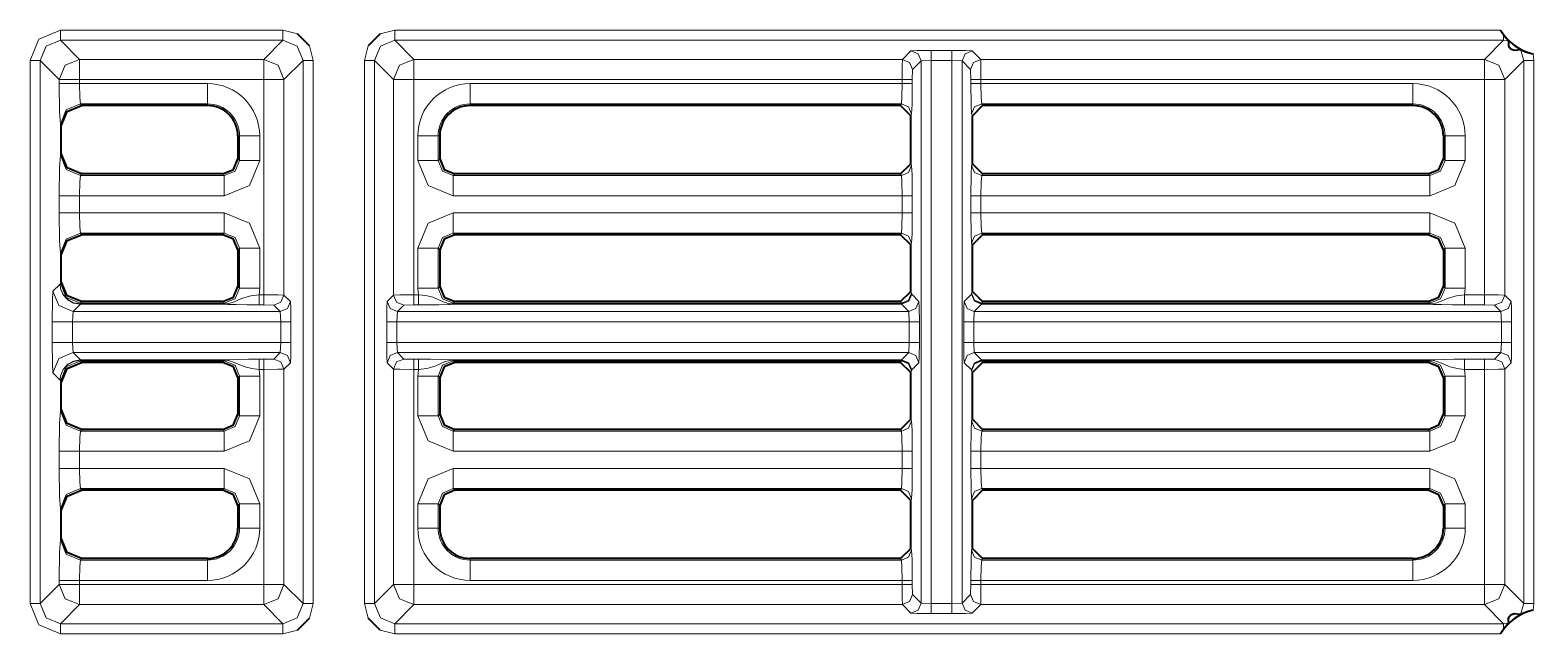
# Model space of a CAD drawing. Header units: millimetres. Extents: x 0 to 2941, y -405 to 1422.
# Drawn here: x 1124.3 to 1198.6, y 915.7 to 945.5 of the extents above; entities that cross this region are included whole.
import ezdxf

# ---------------------------------------------------------------- set-up
doc = ezdxf.new("R2010")
doc.units = ezdxf.units.MM
doc.layers.add('FINE', color=9, linetype='Continuous')
doc.layers.add('OUTLINE', color=7, linetype='Continuous')

msp = doc.modelspace()

# ---------------------------------------------------------------- linework, layer by layer
at = {"layer": 'FINE', "lineweight": 9}
for p, q in [((1136.804, 944.977), (1125.829, 944.977)), ((1126.773, 944.034), (1125.829, 944.977)), ((1135.86, 944.034), (1136.804, 944.977)), ((1141.602, 945.289), (1142.329, 945.477)), ((1142.329, 945.477), (1196.909, 945.477)), ((1142.329, 944.977), (1143.273, 944.034)), ((1197.309, 944.944), (1197.054, 944.977)), ((1138.116, 944.705), (1138.303, 943.978)), ((1140.83, 943.978), (1141.018, 944.705)), ((1167.384, 944.034), (1167.804, 944.454)), ((1168.804, 944.479), (1169.829, 944.479)), ((1170.829, 944.454), (1171.249, 944.034)), ((1198.054, 943.978), (1197.896, 944.517)), ((1198.518, 944.301), (1198.554, 943.978)), ((1124.329, 943.978), (1124.329, 917.203)), ((1124.829, 943.978), (1125.773, 943.034)), ((1126.773, 944.034), (1135.86, 944.034)), ((1137.804, 943.978), (1136.86, 943.034)), ((1137.804, 917.203), (1137.804, 943.978)), ((1138.303, 943.978), (1138.303, 917.203)), ((1140.83, 917.203), (1140.83, 943.978)), ((1142.273, 943.034), (1141.33, 943.978)), ((1141.33, 943.978), (1141.33, 917.203)), ((1143.273, 944.034), (1167.384, 944.034)), ((1167.884, 943.534), (1167.871, 943.034)), ((1168.304, 943.954), (1167.884, 943.534)), ((1168.804, 943.979), (1168.304, 943.954)), ((1168.304, 917.227), (1168.304, 943.954)), ((1170.329, 943.954), (1169.829, 943.979)), ((1170.762, 943.034), (1170.749, 943.534)), ((1171.249, 944.034), (1196.11, 944.034)), ((1198.554, 943.978), (1198.554, 917.203)), ((1125.773, 943.034), (1125.773, 942.839)), ((1135.86, 943.034), (1126.773, 943.034)), ((1126.773, 942.839), (1126.773, 943.034)), ((1126.773, 942.839), (1133.085, 942.839)), ((1135.86, 932.428), (1135.86, 943.034)), ((1136.86, 943.034), (1136.86, 932.415)), ((1143.273, 943.034), (1143.273, 932.428)), ((1146.048, 942.839), (1167.371, 942.839)), ((1167.871, 943.034), (1167.871, 942.839)), ((1170.762, 942.839), (1170.762, 943.034)), ((1196.11, 943.034), (1171.262, 943.034)), ((1171.262, 943.034), (1171.262, 942.839)), ((1171.262, 942.839), (1192.585, 942.839)), ((1196.11, 932.428), (1196.11, 943.034)), ((1197.11, 943.034), (1197.11, 932.415)), ((1133.085, 941.84), (1126.822, 941.84)), ((1126.863, 941.759), (1126.822, 941.84)), ((1133.085, 941.759), (1133.085, 941.84)), ((1167.834, 941.341), (1167.793, 941.258)), ((1170.84, 941.258), (1170.799, 941.341)), ((1192.585, 941.84), (1171.299, 941.84)), ((1171.299, 941.84), (1171.34, 941.759)), ((1192.585, 941.759), (1192.585, 941.84)), ((1125.823, 940.841), (1125.864, 940.758)), ((1134.666, 940.258), (1134.585, 940.258)), ((1135.664, 940.258), (1135.664, 939.055)), ((1143.468, 939.055), (1143.468, 940.258)), ((1194.166, 940.258), (1194.085, 940.258)), ((1125.864, 939.387), (1125.823, 939.305)), ((1144.467, 939.055), (1144.549, 939.136)), ((1126.822, 938.306), (1126.863, 938.388)), ((1126.822, 938.306), (1133.917, 938.306)), ((1133.917, 938.306), (1133.836, 938.388)), ((1145.297, 938.388), (1145.216, 938.306)), ((1145.216, 938.306), (1167.334, 938.306)), ((1167.334, 938.306), (1167.293, 938.388)), ((1167.793, 938.887), (1167.834, 938.805)), ((1170.799, 938.805), (1170.84, 938.887)), ((1193.417, 938.306), (1193.336, 938.388)), ((1125.773, 937.307), (1125.773, 936.467)), ((1133.917, 937.307), (1126.773, 937.307)), ((1126.773, 936.467), (1126.773, 937.307)), ((1167.871, 937.307), (1167.871, 936.467)), ((1170.762, 936.467), (1170.762, 937.307)), ((1126.773, 936.467), (1133.917, 936.467)), ((1126.863, 935.387), (1126.822, 935.469)), ((1145.216, 935.469), (1145.297, 935.387)), ((1167.334, 935.469), (1145.216, 935.469)), ((1167.293, 935.387), (1167.334, 935.469)), ((1193.336, 935.387), (1193.417, 935.469)), ((1134.666, 934.72), (1134.585, 934.638)), ((1134.666, 932.755), (1134.666, 934.72)), ((1135.664, 934.72), (1135.664, 932.755)), ((1143.468, 932.755), (1143.468, 934.72)), ((1144.549, 934.638), (1144.467, 934.72)), ((1144.467, 934.72), (1144.467, 932.755)), ((1167.834, 934.969), (1167.793, 934.887)), ((1170.84, 934.887), (1170.799, 934.969)), ((1194.166, 934.72), (1194.085, 934.638)), ((1194.166, 932.755), (1194.166, 934.72)), ((1195.165, 934.72), (1195.165, 932.755)), ((1125.823, 934.47), (1125.864, 934.388)), ((1125.823, 933.005), (1125.814, 932.956)), ((1125.864, 933.087), (1125.823, 933.005)), ((1125.814, 932.956), (1125.458, 932.6)), ((1134.585, 932.836), (1134.666, 932.755)), ((1136.86, 932.415), (1137.175, 932.1)), ((1143.273, 932.428), (1143.499, 932.428)), ((1143.499, 932.428), (1143.468, 932.755)), ((1144.467, 932.755), (1144.549, 932.836)), ((1167.793, 932.587), (1167.834, 932.505)), ((1167.834, 932.505), (1167.842, 932.457)), ((1167.842, 932.457), (1168.199, 932.1)), ((1170.791, 932.457), (1170.799, 932.505)), ((1170.799, 932.505), (1170.84, 932.587)), ((1194.085, 932.836), (1194.166, 932.755)), ((1195.165, 932.755), (1195.134, 932.428)), ((1195.134, 932.428), (1196.11, 932.428)), ((1197.11, 932.415), (1197.425, 932.1)), ((1126.419, 931.1), (1126.457, 931.6)), ((1126.457, 931.6), (1126.815, 931.957)), ((1126.457, 931.6), (1136.675, 931.6)), ((1126.812, 931.974), (1126.822, 932.006)), ((1126.815, 931.974), (1126.812, 931.974)), ((1126.815, 931.974), (1133.917, 931.974)), ((1133.917, 931.957), (1126.815, 931.957)), ((1126.822, 932.006), (1126.863, 932.087)), ((1135.86, 931.928), (1135.634, 931.928)), ((1136.36, 931.915), (1135.86, 931.928)), ((1136.675, 931.6), (1136.36, 931.915)), ((1142.458, 931.6), (1142.432, 931.1)), ((1142.773, 931.915), (1142.458, 931.6)), ((1142.458, 931.6), (1167.699, 931.6)), ((1143.273, 931.928), (1142.773, 931.915)), ((1143.499, 931.928), (1143.273, 931.928)), ((1145.297, 932.087), (1145.216, 932.006)), ((1145.216, 932.006), (1167.334, 932.006)), ((1145.216, 931.974), (1167.342, 931.974)), ((1167.342, 931.957), (1145.216, 931.957)), ((1167.334, 932.006), (1167.293, 932.087)), ((1167.342, 931.974), (1167.334, 932.006)), ((1167.699, 931.6), (1167.342, 931.957)), ((1167.725, 931.1), (1167.699, 931.6)), ((1170.934, 931.6), (1170.908, 931.1)), ((1171.299, 932.006), (1171.291, 931.974)), ((1171.291, 931.974), (1193.417, 931.974)), ((1193.417, 931.957), (1171.291, 931.957)), ((1196.11, 931.928), (1195.134, 931.928)), ((1196.61, 931.915), (1196.11, 931.928)), ((1196.926, 931.6), (1196.61, 931.915)), ((1196.951, 931.1), (1196.926, 931.6)), ((1125.42, 931.1), (1125.42, 930.074)), ((1136.701, 931.1), (1126.419, 931.1)), ((1126.419, 930.074), (1126.419, 931.1)), ((1141.932, 930.074), (1141.932, 931.1)), ((1167.725, 931.1), (1142.432, 931.1)), ((1142.432, 931.1), (1142.432, 930.074)), ((1167.725, 930.074), (1167.725, 931.1)), ((1168.225, 931.1), (1168.225, 930.074)), ((1170.409, 930.074), (1170.409, 931.1)), ((1196.951, 930.074), (1196.951, 931.1)), ((1197.451, 931.1), (1197.451, 930.074)), ((1126.457, 929.575), (1126.419, 930.074)), ((1136.675, 929.575), (1136.701, 930.074)), ((1142.432, 930.074), (1167.725, 930.074)), ((1142.432, 930.074), (1142.458, 929.575)), ((1167.699, 929.575), (1167.725, 930.074)), ((1170.908, 930.074), (1196.951, 930.074)), ((1170.908, 930.074), (1170.934, 929.575)), ((1196.926, 929.575), (1196.951, 930.074)), ((1136.675, 929.575), (1126.457, 929.575)), ((1126.815, 929.218), (1126.457, 929.575)), ((1136.36, 929.259), (1136.675, 929.575)), ((1142.458, 929.575), (1142.773, 929.259)), ((1196.61, 929.259), (1196.926, 929.575)), ((1125.458, 928.575), (1125.814, 928.219)), ((1126.815, 929.218), (1126.809, 929.218)), ((1126.812, 929.201), (1126.815, 929.201)), ((1126.822, 929.169), (1126.812, 929.201)), ((1126.815, 929.218), (1133.917, 929.218)), ((1133.917, 929.201), (1126.815, 929.201)), ((1126.863, 929.087), (1126.822, 929.169)), ((1133.917, 929.169), (1126.822, 929.169)), ((1133.836, 929.087), (1133.917, 929.169)), ((1135.86, 928.747), (1135.634, 928.747)), ((1135.634, 928.747), (1135.664, 928.42)), ((1137.175, 929.075), (1136.86, 928.76)), ((1142.273, 918.147), (1142.273, 928.76)), ((1142.773, 929.259), (1143.273, 929.247)), ((1143.273, 929.247), (1143.499, 929.247)), ((1167.342, 929.201), (1145.216, 929.201)), ((1145.216, 929.169), (1145.297, 929.087)), ((1167.334, 929.169), (1145.216, 929.169)), ((1167.293, 929.087), (1167.334, 929.169)), ((1167.334, 929.169), (1167.342, 929.201)), ((1167.834, 928.669), (1167.793, 928.587)), ((1167.842, 928.718), (1167.834, 928.669)), ((1168.199, 929.075), (1167.842, 928.718)), ((1170.791, 928.718), (1170.434, 929.075)), ((1170.799, 928.669), (1170.791, 928.718)), ((1170.84, 928.587), (1170.799, 928.669)), ((1193.417, 929.201), (1171.291, 929.201)), ((1171.291, 929.201), (1171.299, 929.169)), ((1193.336, 929.087), (1193.417, 929.169)), ((1195.134, 929.247), (1196.11, 929.247)), ((1195.134, 928.747), (1195.165, 928.42)), ((1196.11, 929.247), (1196.61, 929.259)), ((1197.425, 929.075), (1197.11, 928.76)), ((1197.11, 928.76), (1197.11, 918.147)), ((1125.814, 928.219), (1125.823, 928.17)), ((1125.823, 928.17), (1125.864, 928.088)), ((1135.664, 928.42), (1135.664, 926.455)), ((1143.468, 926.455), (1143.468, 928.42)), ((1144.549, 928.339), (1144.467, 928.42)), ((1144.467, 928.42), (1144.467, 926.455)), ((1194.166, 928.42), (1194.085, 928.339)), ((1194.166, 926.455), (1194.166, 928.42)), ((1195.165, 928.42), (1195.165, 926.455)), ((1125.864, 926.787), (1125.823, 926.705)), ((1144.467, 926.455), (1144.549, 926.536)), ((1194.085, 926.536), (1194.166, 926.455)), ((1126.822, 925.706), (1126.863, 925.787)), ((1126.822, 925.706), (1133.917, 925.706)), ((1133.917, 925.706), (1133.836, 925.787)), ((1145.297, 925.787), (1145.216, 925.706)), ((1145.216, 925.706), (1167.334, 925.706)), ((1167.334, 925.706), (1167.293, 925.787)), ((1167.793, 926.287), (1167.834, 926.205)), ((1170.799, 926.205), (1170.84, 926.287)), ((1193.417, 925.706), (1193.336, 925.787)), ((1125.773, 924.707), (1125.773, 923.867)), ((1126.773, 923.867), (1126.773, 924.707)), ((1133.917, 924.707), (1126.773, 924.707)), ((1167.871, 924.707), (1167.871, 923.867)), ((1170.762, 923.867), (1170.762, 924.707)), ((1126.773, 923.867), (1133.917, 923.867)), ((1133.917, 922.869), (1126.822, 922.869)), ((1126.863, 922.787), (1126.822, 922.869)), ((1133.836, 922.787), (1133.917, 922.869)), ((1145.216, 922.869), (1145.297, 922.787)), ((1167.334, 922.869), (1145.216, 922.869)), ((1167.293, 922.787), (1167.334, 922.869)), ((1171.299, 922.869), (1171.34, 922.787)), ((1193.417, 922.869), (1171.299, 922.869)), ((1193.336, 922.787), (1193.417, 922.869)), ((1125.823, 921.87), (1125.864, 921.787)), ((1134.666, 922.12), (1134.585, 922.038)), ((1134.666, 920.922), (1134.666, 922.12)), ((1135.664, 922.12), (1135.664, 920.922)), ((1143.468, 920.922), (1143.468, 922.12)), ((1144.467, 922.12), (1144.467, 920.922)), ((1144.549, 922.038), (1144.467, 922.12)), ((1167.834, 922.369), (1167.793, 922.288)), ((1170.84, 922.288), (1170.799, 922.369)), ((1194.166, 922.12), (1194.085, 922.038)), ((1194.166, 920.922), (1194.166, 922.12)), ((1195.165, 922.12), (1195.165, 920.922)), ((1125.864, 920.422), (1125.823, 920.34)), ((1134.585, 920.922), (1134.666, 920.922)), ((1144.467, 920.922), (1144.549, 920.922)), ((1194.085, 920.922), (1194.166, 920.922)), ((1167.793, 919.922), (1167.834, 919.84)), ((1170.799, 919.84), (1170.84, 919.922)), ((1126.822, 919.341), (1126.863, 919.422)), ((1146.048, 919.422), (1146.048, 919.341)), ((1146.048, 919.341), (1167.334, 919.341)), ((1167.334, 919.341), (1167.293, 919.422)), ((1192.585, 919.341), (1192.585, 919.422)), ((1125.773, 918.342), (1125.773, 918.147)), ((1133.085, 918.342), (1126.773, 918.342)), ((1126.773, 918.147), (1126.773, 918.342)), ((1167.871, 918.342), (1167.871, 918.147)), ((1170.762, 918.147), (1170.762, 918.342)), ((1141.33, 917.203), (1142.273, 918.147)), ((1167.871, 918.147), (1167.884, 917.647)), ((1167.884, 917.647), (1168.304, 917.227)), ((1170.329, 917.227), (1170.749, 917.647)), ((1170.749, 917.647), (1170.762, 918.147)), ((1125.829, 916.204), (1126.773, 917.147)), ((1135.86, 917.147), (1126.773, 917.147)), ((1136.804, 916.204), (1135.86, 917.147)), ((1138.303, 917.203), (1138.116, 916.476)), ((1141.018, 916.476), (1140.83, 917.203)), ((1143.273, 917.147), (1142.329, 916.204)), ((1167.384, 917.147), (1143.273, 917.147)), ((1167.804, 916.727), (1167.384, 917.147)), ((1168.304, 917.227), (1168.804, 917.202)), ((1169.829, 916.702), (1168.804, 916.702)), ((1169.829, 917.202), (1170.329, 917.227)), ((1171.249, 917.147), (1170.829, 916.727)), ((1196.11, 917.147), (1171.249, 917.147)), ((1197.054, 916.204), (1196.11, 917.147)), ((1197.896, 916.664), (1198.054, 917.203)), ((1198.554, 917.203), (1198.518, 916.88)), ((1125.829, 916.204), (1136.804, 916.204)), ((1142.329, 916.204), (1197.054, 916.204)), ((1197.054, 916.204), (1197.309, 916.237)), ((1142.329, 915.704), (1141.602, 915.892)), ((1196.909, 915.704), (1142.329, 915.704))]:
    msp.add_line(p, q, dxfattribs=at)
for points in [[(1125.829, 945.477), (1124.769, 945.038), (1124.329, 943.978)], [(1125.829, 944.977), (1125.122, 944.685), (1124.829, 943.978)], [(1125.829, 944.977), (1125.829, 945.128), (1125.829, 945.477)], [(1125.829, 945.477), (1136.804, 945.477), (1137.531, 945.289)], [(1136.804, 945.477), (1136.804, 945.128), (1136.804, 944.977)], [(1137.804, 943.978), (1137.511, 944.685), (1136.804, 944.977)], [(1142.329, 944.977), (1141.622, 944.685), (1141.33, 943.978)], [(1142.329, 944.977), (1142.329, 945.128), (1142.329, 945.477)], [(1196.11, 944.034), (1197.054, 944.977), (1142.329, 944.977)], [(1197.054, 944.977), (1197.054, 945.056), (1197.054, 945.255)], [(1167.804, 944.454), (1168.106, 944.472), (1168.804, 944.479)], [(1168.304, 943.954), (1168.157, 944.307), (1167.804, 944.454)], [(1168.804, 943.979), (1168.804, 944.328), (1168.804, 944.479)], [(1169.829, 943.979), (1169.829, 944.328), (1169.829, 944.479)], [(1169.829, 944.479), (1170.527, 944.472), (1170.829, 944.454)], [(1170.329, 943.954), (1170.476, 944.307), (1170.829, 944.454)], [(1124.329, 943.978), (1124.678, 943.978), (1124.829, 943.978)], [(1125.773, 918.147), (1124.829, 917.203), (1124.829, 943.978)], [(1126.773, 944.034), (1126.066, 943.741), (1125.773, 943.034)], [(1126.773, 943.034), (1126.773, 943.732), (1126.773, 944.034)], [(1135.86, 944.034), (1135.86, 943.732), (1135.86, 943.034)], [(1135.86, 944.034), (1136.567, 943.741), (1136.86, 943.034)], [(1138.303, 943.978), (1137.955, 943.978), (1137.804, 943.978)], [(1140.83, 943.978), (1141.179, 943.978), (1141.33, 943.978)], [(1143.273, 944.034), (1143.273, 943.732), (1143.273, 943.034), (1142.575, 943.034), (1142.273, 943.034)], [(1142.273, 943.034), (1142.566, 943.741), (1143.273, 944.034)], [(1167.371, 943.034), (1167.375, 943.732), (1167.384, 944.034)], [(1167.884, 943.534), (1167.737, 943.887), (1167.384, 944.034)], [(1168.804, 943.979), (1168.804, 917.202), (1169.829, 917.202)], [(1169.829, 917.202), (1169.829, 943.979), (1168.804, 943.979)], [(1170.749, 943.534), (1170.329, 943.954), (1170.329, 917.227)], [(1170.749, 943.534), (1170.896, 943.887), (1171.249, 944.034)], [(1171.249, 944.034), (1171.258, 943.732), (1171.262, 943.034)], [(1196.11, 944.034), (1196.817, 943.741), (1197.11, 943.034)], [(1196.11, 944.034), (1196.11, 943.732), (1196.11, 943.034)], [(1197.11, 918.147), (1198.054, 917.203), (1198.054, 943.978), (1197.11, 943.034)], [(1198.054, 943.978), (1198.205, 943.978), (1198.554, 943.978)], [(1126.773, 943.034), (1126.075, 943.034), (1125.773, 943.034)], [(1126.773, 942.839), (1126.075, 942.839), (1125.773, 942.839)], [(1125.773, 942.839), (1125.787, 941.462), (1125.823, 940.841)], [(1126.822, 941.84), (1126.787, 942.15), (1126.773, 942.839)], [(1133.085, 941.84), (1133.085, 942.15), (1133.085, 942.839)], [(1136.86, 943.034), (1136.558, 943.034), (1135.86, 943.034)], [(1141.958, 932.1), (1142.273, 932.415), (1142.273, 943.034)], [(1167.371, 942.839), (1167.371, 943.034), (1143.273, 943.034)], [(1146.048, 941.84), (1146.048, 942.15), (1146.048, 942.839)], [(1167.334, 941.84), (1167.36, 942.15), (1167.371, 942.839)], [(1167.871, 943.034), (1167.72, 943.034), (1167.371, 943.034)], [(1167.871, 942.839), (1167.72, 942.839), (1167.371, 942.839)], [(1167.871, 942.839), (1167.86, 941.806), (1167.834, 941.341)], [(1170.762, 943.034), (1170.913, 943.034), (1171.262, 943.034)], [(1170.762, 942.839), (1170.913, 942.839), (1171.262, 942.839)], [(1170.799, 941.341), (1170.773, 941.806), (1170.762, 942.839)], [(1171.262, 942.839), (1171.273, 942.15), (1171.299, 941.84)], [(1192.585, 941.84), (1192.585, 942.15), (1192.585, 942.839)], [(1197.11, 943.034), (1196.808, 943.034), (1196.11, 943.034)], [(1126.822, 941.84), (1126.116, 941.547), (1125.823, 940.841)], [(1167.293, 941.759), (1167.334, 941.84), (1146.048, 941.84), (1146.048, 941.759)], [(1167.834, 941.341), (1167.687, 941.693), (1167.334, 941.84)], [(1170.799, 941.341), (1170.946, 941.693), (1171.299, 941.84)], [(1134.585, 939.136), (1134.666, 939.055), (1134.666, 940.258)], [(1135.664, 940.258), (1134.976, 940.258), (1134.666, 940.258)], [(1144.467, 940.258), (1144.157, 940.258), (1143.468, 940.258)], [(1144.549, 940.258), (1144.467, 940.258), (1144.467, 939.055)], [(1195.165, 940.258), (1195.165, 939.055), (1194.653, 937.819), (1193.417, 937.307), (1171.262, 937.307), (1171.262, 936.467), (1193.417, 936.467)], [(1194.085, 939.136), (1194.166, 939.055), (1194.166, 940.258)], [(1195.165, 940.258), (1194.476, 940.258), (1194.166, 940.258)], [(1125.823, 939.305), (1125.787, 938.684), (1125.773, 937.307)], [(1126.822, 938.306), (1126.116, 938.599), (1125.823, 939.305)], [(1133.917, 938.306), (1134.448, 938.524), (1134.666, 939.055)], [(1135.664, 939.055), (1135.153, 937.819), (1133.917, 937.307)], [(1135.664, 939.055), (1134.976, 939.055), (1134.666, 939.055)], [(1144.467, 939.055), (1144.157, 939.055), (1143.468, 939.055)], [(1145.216, 937.307), (1143.98, 937.819), (1143.468, 939.055)], [(1144.467, 939.055), (1144.685, 938.524), (1145.216, 938.306)], [(1193.417, 938.306), (1193.948, 938.524), (1194.166, 939.055)], [(1195.165, 939.055), (1194.476, 939.055), (1194.166, 939.055)], [(1126.773, 937.307), (1126.787, 937.996), (1126.822, 938.306)], [(1133.917, 937.307), (1133.917, 937.996), (1133.917, 938.306)], [(1145.216, 937.307), (1145.216, 937.996), (1145.216, 938.306)], [(1167.834, 938.805), (1167.687, 938.452), (1167.334, 938.306)], [(1167.371, 937.307), (1167.36, 937.996), (1167.334, 938.306)], [(1167.834, 938.805), (1167.86, 938.34), (1167.871, 937.307)], [(1170.762, 937.307), (1170.773, 938.34), (1170.799, 938.805)], [(1171.299, 938.306), (1170.946, 938.452), (1170.799, 938.805)], [(1171.299, 938.306), (1171.273, 937.996), (1171.262, 937.307)], [(1171.34, 938.388), (1171.299, 938.306), (1193.417, 938.306)], [(1193.417, 937.307), (1193.417, 937.996), (1193.417, 938.306)], [(1126.773, 937.307), (1126.075, 937.307), (1125.773, 937.307)], [(1145.216, 936.467), (1167.371, 936.467), (1167.371, 937.307), (1145.216, 937.307)], [(1167.371, 937.307), (1167.72, 937.307), (1167.871, 937.307)], [(1170.762, 937.307), (1170.913, 937.307), (1171.262, 937.307)], [(1126.773, 936.467), (1126.075, 936.467), (1125.773, 936.467)], [(1125.773, 936.467), (1125.787, 935.091), (1125.823, 934.47)], [(1126.822, 935.469), (1126.787, 935.779), (1126.773, 936.467)], [(1133.917, 936.467), (1133.917, 935.779), (1133.917, 935.469)], [(1133.917, 936.467), (1135.153, 935.956), (1135.664, 934.72)], [(1143.468, 934.72), (1143.98, 935.956), (1145.216, 936.467)], [(1145.216, 936.467), (1145.216, 935.779), (1145.216, 935.469)], [(1167.334, 935.469), (1167.36, 935.779), (1167.371, 936.467)], [(1167.371, 936.467), (1167.72, 936.467), (1167.871, 936.467)], [(1167.871, 936.467), (1167.86, 935.435), (1167.834, 934.969)], [(1170.762, 936.467), (1170.913, 936.467), (1171.262, 936.467)], [(1170.799, 934.969), (1170.773, 935.435), (1170.762, 936.467)], [(1171.262, 936.467), (1171.273, 935.779), (1171.299, 935.469)], [(1193.417, 936.467), (1193.417, 935.779), (1193.417, 935.469)], [(1193.417, 936.467), (1194.653, 935.956), (1195.165, 934.72)], [(1126.822, 935.469), (1126.116, 935.176), (1125.823, 934.47)], [(1133.836, 935.387), (1133.917, 935.469), (1126.822, 935.469)], [(1134.666, 934.72), (1134.448, 935.251), (1133.917, 935.469)], [(1145.216, 935.469), (1144.685, 935.251), (1144.467, 934.72)], [(1167.334, 935.469), (1167.687, 935.322), (1167.834, 934.969)], [(1170.799, 934.969), (1170.946, 935.322), (1171.299, 935.469)], [(1193.417, 935.469), (1171.299, 935.469), (1171.34, 935.387)], [(1194.166, 934.72), (1193.948, 935.251), (1193.417, 935.469)], [(1134.666, 934.72), (1134.976, 934.72), (1135.664, 934.72)], [(1143.468, 934.72), (1144.157, 934.72), (1144.467, 934.72)], [(1194.166, 934.72), (1194.476, 934.72), (1195.165, 934.72)], [(1126.822, 932.006), (1126.116, 932.299), (1125.823, 933.005)], [(1125.458, 932.6), (1125.431, 932.147), (1125.42, 931.1)], [(1126.457, 931.6), (1125.751, 931.893), (1125.458, 932.6)], [(1126.815, 931.957), (1126.809, 931.957), (1126.48, 932.015), (1126.188, 932.178), (1125.966, 932.427), (1125.838, 932.738), (1125.814, 932.932), (1125.814, 932.956)], [(1126.812, 931.974), (1126.482, 932.031), (1126.19, 932.19), (1125.968, 932.435), (1125.839, 932.74), (1125.814, 932.932), (1125.814, 932.956)], [(1133.917, 932.006), (1134.448, 932.224), (1134.666, 932.755)], [(1133.917, 931.974), (1133.987, 931.976), (1134.074, 931.985), (1134.313, 932.045), (1134.814, 932.267), (1135.227, 932.378), (1135.634, 932.428)], [(1134.666, 932.755), (1134.976, 932.755), (1135.664, 932.755)], [(1135.664, 932.755), (1135.634, 932.428), (1135.86, 932.428)], [(1135.634, 931.928), (1135.634, 932.079), (1135.634, 932.428)], [(1135.86, 931.928), (1135.86, 932.079), (1135.86, 932.428)], [(1135.86, 932.428), (1136.558, 932.424), (1136.86, 932.415)], [(1136.36, 931.915), (1136.713, 932.062), (1136.86, 932.415)], [(1142.273, 932.415), (1142.575, 932.424), (1143.273, 932.428)], [(1142.273, 932.415), (1142.42, 932.062), (1142.773, 931.915)], [(1143.273, 932.428), (1143.273, 932.079), (1143.273, 931.928)], [(1143.468, 932.755), (1144.157, 932.755), (1144.467, 932.755)], [(1143.499, 932.428), (1143.499, 932.079), (1143.499, 931.928)], [(1143.499, 932.428), (1143.863, 932.385), (1144.206, 932.307), (1144.724, 932.082), (1144.861, 932.031), (1144.968, 932.002), (1145.113, 931.979), (1145.183, 931.974), (1145.216, 931.974)], [(1144.467, 932.755), (1144.685, 932.224), (1145.216, 932.006)], [(1167.334, 932.006), (1167.687, 932.153), (1167.834, 932.505)], [(1167.342, 931.957), (1167.695, 932.104), (1167.842, 932.457)], [(1167.342, 931.974), (1167.694, 932.117), (1167.842, 932.457)], [(1170.409, 931.1), (1170.416, 931.798), (1170.434, 932.1), (1170.791, 932.457)], [(1170.791, 932.457), (1170.939, 932.117), (1171.291, 931.974)], [(1170.791, 932.457), (1170.938, 932.104), (1171.291, 931.957)], [(1170.799, 932.505), (1170.946, 932.153), (1171.299, 932.006)], [(1193.417, 932.006), (1193.948, 932.224), (1194.166, 932.755)], [(1193.417, 931.974), (1193.487, 931.976), (1193.574, 931.985), (1193.814, 932.045), (1194.314, 932.267), (1194.727, 932.378), (1195.134, 932.428)], [(1194.166, 932.755), (1194.476, 932.755), (1195.165, 932.755)], [(1195.134, 931.928), (1195.134, 932.079), (1195.134, 932.428)], [(1196.11, 931.928), (1196.11, 932.079), (1196.11, 932.428)], [(1196.11, 932.428), (1196.808, 932.424), (1197.11, 932.415)], [(1196.61, 931.915), (1196.964, 932.062), (1197.11, 932.415)], [(1126.419, 930.074), (1136.701, 930.074), (1136.701, 931.1), (1136.675, 931.6)], [(1126.812, 931.974), (1126.81, 931.962), (1126.809, 931.957)], [(1126.815, 931.957), (1126.815, 931.962), (1126.815, 931.974)], [(1126.822, 932.006), (1133.917, 932.006), (1133.836, 932.087)], [(1133.917, 932.006), (1133.917, 931.995), (1133.917, 931.974)], [(1133.917, 931.957), (1133.917, 931.962), (1133.917, 931.974)], [(1135.634, 931.928), (1135.042, 931.931), (1134.494, 931.941), (1134.086, 931.953), (1133.978, 931.957), (1133.944, 931.957), (1133.917, 931.957)], [(1136.675, 931.6), (1137.029, 931.747), (1137.175, 932.1)], [(1137.175, 932.1), (1137.193, 931.798), (1137.201, 931.1), (1137.201, 930.074), (1137.193, 929.377), (1137.175, 929.075)], [(1141.932, 931.1), (1141.94, 931.798), (1141.958, 932.1)], [(1141.958, 932.1), (1142.104, 931.747), (1142.458, 931.6)], [(1145.216, 931.957), (1145.203, 931.957), (1145.176, 931.957), (1145.117, 931.956), (1145.068, 931.954), (1144.994, 931.952), (1144.5, 931.937), (1144.029, 931.931), (1143.499, 931.928)], [(1145.216, 932.006), (1145.216, 931.995), (1145.216, 931.974)], [(1145.216, 931.974), (1145.216, 931.962), (1145.216, 931.957)], [(1167.342, 931.957), (1167.342, 931.962), (1167.342, 931.974)], [(1167.699, 931.6), (1168.053, 931.747), (1168.199, 932.1)], [(1168.199, 932.1), (1168.217, 931.798), (1168.225, 931.1)], [(1170.434, 932.1), (1170.581, 931.747), (1170.934, 931.6)], [(1171.291, 931.957), (1170.934, 931.6), (1196.926, 931.6)], [(1171.291, 931.974), (1171.291, 931.962), (1171.291, 931.957)], [(1171.34, 932.087), (1171.299, 932.006), (1193.417, 932.006), (1193.336, 932.087)], [(1193.417, 932.006), (1193.417, 931.995), (1193.417, 931.974)], [(1193.417, 931.957), (1193.417, 931.962), (1193.417, 931.974)], [(1195.134, 931.928), (1194.542, 931.931), (1193.994, 931.941), (1193.586, 931.953), (1193.478, 931.957), (1193.444, 931.957), (1193.417, 931.957)], [(1196.926, 931.6), (1197.279, 931.747), (1197.425, 932.1)], [(1197.425, 932.1), (1197.443, 931.798), (1197.451, 931.1)], [(1126.419, 931.1), (1125.722, 931.1), (1125.42, 931.1)], [(1137.201, 931.1), (1137.05, 931.1), (1136.701, 931.1)], [(1141.932, 931.1), (1142.083, 931.1), (1142.432, 931.1)], [(1167.725, 931.1), (1168.074, 931.1), (1168.225, 931.1)], [(1170.409, 931.1), (1170.56, 931.1), (1170.908, 931.1)], [(1196.951, 931.1), (1170.908, 931.1), (1170.908, 930.074)], [(1196.951, 931.1), (1197.3, 931.1), (1197.451, 931.1)], [(1126.419, 930.074), (1125.722, 930.074), (1125.42, 930.074)], [(1125.42, 930.074), (1125.431, 929.028), (1125.458, 928.575)], [(1137.201, 930.074), (1137.05, 930.074), (1136.701, 930.074)], [(1141.932, 930.074), (1142.083, 930.074), (1142.432, 930.074)], [(1142.273, 928.76), (1141.958, 929.075), (1141.94, 929.377), (1141.932, 930.074)], [(1167.725, 930.074), (1168.074, 930.074), (1168.225, 930.074)], [(1168.225, 930.074), (1168.217, 929.377), (1168.199, 929.075)], [(1170.409, 930.074), (1170.56, 930.074), (1170.908, 930.074)], [(1170.434, 929.075), (1170.416, 929.377), (1170.409, 930.074)], [(1196.951, 930.074), (1197.3, 930.074), (1197.451, 930.074)], [(1197.451, 930.074), (1197.443, 929.377), (1197.425, 929.075)], [(1126.457, 929.575), (1125.751, 929.282), (1125.458, 928.575)], [(1137.175, 929.075), (1137.029, 929.428), (1136.675, 929.575)], [(1141.958, 929.075), (1142.104, 929.428), (1142.458, 929.575)], [(1145.216, 929.218), (1167.342, 929.218), (1167.699, 929.575), (1142.458, 929.575)], [(1167.699, 929.575), (1168.053, 929.428), (1168.199, 929.075)], [(1170.434, 929.075), (1170.581, 929.428), (1170.934, 929.575)], [(1196.926, 929.575), (1170.934, 929.575), (1171.291, 929.218), (1193.417, 929.218)], [(1196.926, 929.575), (1197.279, 929.428), (1197.425, 929.075)], [(1126.809, 929.218), (1126.48, 929.159), (1126.188, 928.997), (1125.966, 928.747), (1125.838, 928.437), (1125.814, 928.243), (1125.814, 928.219)], [(1126.812, 929.201), (1126.482, 929.144), (1126.19, 928.985), (1125.968, 928.74), (1125.839, 928.434), (1125.814, 928.243), (1125.814, 928.219)], [(1126.822, 929.169), (1126.116, 928.876), (1125.823, 928.17)], [(1126.773, 918.147), (1135.86, 918.147), (1135.86, 928.747)], [(1126.812, 929.201), (1126.81, 929.212), (1126.809, 929.218)], [(1126.815, 929.201), (1126.815, 929.213), (1126.815, 929.218)], [(1133.917, 929.218), (1133.93, 929.218), (1133.957, 929.218), (1134.016, 929.219), (1134.065, 929.221), (1134.14, 929.223), (1134.633, 929.237), (1135.104, 929.244), (1135.634, 929.247)], [(1133.917, 929.201), (1133.917, 929.213), (1133.917, 929.218)], [(1133.917, 929.201), (1133.917, 929.179), (1133.917, 929.169)], [(1135.634, 928.747), (1135.27, 928.79), (1134.927, 928.868), (1134.409, 929.092), (1134.272, 929.144), (1134.166, 929.173), (1134.02, 929.196), (1133.95, 929.2), (1133.917, 929.201)], [(1134.666, 928.42), (1134.448, 928.951), (1133.917, 929.169)], [(1135.634, 929.247), (1135.86, 929.247), (1136.36, 929.259)], [(1135.634, 928.747), (1135.634, 929.096), (1135.634, 929.247)], [(1135.86, 928.747), (1135.86, 929.096), (1135.86, 929.247)], [(1136.86, 928.76), (1136.558, 928.75), (1135.86, 928.747)], [(1136.86, 928.76), (1136.713, 929.113), (1136.36, 929.259)], [(1136.86, 928.76), (1136.86, 918.147), (1137.804, 917.203)], [(1142.273, 928.76), (1142.42, 929.113), (1142.773, 929.259)], [(1143.273, 928.747), (1142.575, 928.75), (1142.273, 928.76)], [(1143.273, 928.747), (1143.273, 929.096), (1143.273, 929.247)], [(1143.468, 928.42), (1143.499, 928.747), (1143.273, 928.747), (1143.273, 918.147), (1167.371, 918.147), (1167.371, 918.342), (1146.048, 918.342)], [(1143.499, 928.747), (1143.499, 929.096), (1143.499, 929.247)], [(1143.499, 929.247), (1144.091, 929.244), (1144.639, 929.234), (1145.047, 929.221), (1145.155, 929.218), (1145.189, 929.218), (1145.216, 929.218)], [(1145.216, 929.201), (1145.146, 929.199), (1145.059, 929.189), (1144.82, 929.13), (1144.32, 928.908), (1143.906, 928.797), (1143.499, 928.747)], [(1145.216, 929.169), (1144.685, 928.951), (1144.467, 928.42)], [(1145.216, 929.201), (1145.216, 929.213), (1145.216, 929.218)], [(1145.216, 929.201), (1145.216, 929.179), (1145.216, 929.169)], [(1167.334, 929.169), (1167.687, 929.022), (1167.834, 928.669)], [(1167.342, 929.218), (1167.695, 929.071), (1167.842, 928.718)], [(1167.342, 929.201), (1167.342, 929.213), (1167.342, 929.218)], [(1167.342, 929.201), (1167.694, 929.058), (1167.842, 928.718)], [(1170.791, 928.718), (1170.938, 929.071), (1171.291, 929.218)], [(1170.791, 928.718), (1170.939, 929.058), (1171.291, 929.201)], [(1170.799, 928.669), (1170.946, 929.022), (1171.299, 929.169)], [(1192.585, 918.342), (1171.262, 918.342), (1171.262, 918.147), (1196.11, 918.147), (1196.11, 928.747), (1195.134, 928.747)], [(1171.291, 929.218), (1171.291, 929.213), (1171.291, 929.201)], [(1193.417, 929.169), (1171.299, 929.169), (1171.34, 929.087)], [(1193.417, 929.218), (1193.43, 929.218), (1193.457, 929.218), (1193.516, 929.219), (1193.565, 929.221), (1193.639, 929.223), (1194.133, 929.237), (1194.604, 929.244), (1195.134, 929.247)], [(1193.417, 929.218), (1193.417, 929.213), (1193.417, 929.201)], [(1193.417, 929.201), (1193.417, 929.179), (1193.417, 929.169)], [(1195.134, 928.747), (1194.77, 928.79), (1194.427, 928.868), (1193.909, 929.092), (1193.772, 929.144), (1193.666, 929.173), (1193.52, 929.196), (1193.45, 929.2), (1193.417, 929.201)], [(1194.166, 928.42), (1193.948, 928.951), (1193.417, 929.169)], [(1195.134, 929.247), (1195.134, 929.096), (1195.134, 928.747)], [(1196.11, 929.247), (1196.11, 929.096), (1196.11, 928.747)], [(1197.11, 928.76), (1196.808, 928.75), (1196.11, 928.747)], [(1196.61, 929.259), (1196.964, 929.113), (1197.11, 928.76)], [(1134.585, 926.536), (1134.666, 926.455), (1134.666, 928.42), (1134.585, 928.339)], [(1134.666, 928.42), (1134.976, 928.42), (1135.664, 928.42)], [(1143.468, 928.42), (1144.157, 928.42), (1144.467, 928.42)], [(1194.166, 928.42), (1194.476, 928.42), (1195.165, 928.42)], [(1125.823, 926.705), (1125.787, 926.084), (1125.773, 924.707)], [(1126.822, 925.706), (1126.116, 925.999), (1125.823, 926.705)], [(1133.917, 925.706), (1134.448, 925.924), (1134.666, 926.455)], [(1135.664, 926.455), (1135.153, 925.219), (1133.917, 924.707)], [(1134.666, 926.455), (1134.976, 926.455), (1135.664, 926.455)], [(1143.468, 926.455), (1144.157, 926.455), (1144.467, 926.455)], [(1145.216, 924.707), (1143.98, 925.219), (1143.468, 926.455)], [(1144.467, 926.455), (1144.685, 925.924), (1145.216, 925.706)], [(1193.417, 925.706), (1193.948, 925.924), (1194.166, 926.455)], [(1195.165, 926.455), (1194.653, 925.219), (1193.417, 924.707)], [(1194.166, 926.455), (1194.476, 926.455), (1195.165, 926.455)], [(1126.773, 924.707), (1126.787, 925.396), (1126.822, 925.706)], [(1133.917, 925.706), (1133.917, 925.396), (1133.917, 924.707)], [(1145.216, 925.706), (1145.216, 925.396), (1145.216, 924.707)], [(1167.834, 926.205), (1167.687, 925.853), (1167.334, 925.706)], [(1167.371, 924.707), (1167.36, 925.396), (1167.334, 925.706)], [(1167.834, 926.205), (1167.86, 925.74), (1167.871, 924.707)], [(1170.762, 924.707), (1170.773, 925.74), (1170.799, 926.205)], [(1171.299, 925.706), (1170.946, 925.853), (1170.799, 926.205)], [(1171.299, 925.706), (1171.273, 925.396), (1171.262, 924.707)], [(1171.34, 925.787), (1171.299, 925.706), (1193.417, 925.706)], [(1193.417, 925.706), (1193.417, 925.396), (1193.417, 924.707)], [(1126.773, 924.707), (1126.075, 924.707), (1125.773, 924.707)], [(1145.216, 923.867), (1167.371, 923.867), (1167.371, 924.707), (1145.216, 924.707)], [(1167.871, 924.707), (1167.72, 924.707), (1167.371, 924.707)], [(1171.262, 924.707), (1170.913, 924.707), (1170.762, 924.707)], [(1193.417, 924.707), (1171.262, 924.707), (1171.262, 923.867), (1193.417, 923.867)], [(1126.773, 923.867), (1126.075, 923.867), (1125.773, 923.867)], [(1125.773, 923.867), (1125.787, 922.491), (1125.823, 921.87)], [(1126.822, 922.869), (1126.787, 923.179), (1126.773, 923.867)], [(1133.917, 922.869), (1133.917, 923.179), (1133.917, 923.867)], [(1133.917, 923.867), (1135.153, 923.356), (1135.664, 922.12)], [(1143.468, 922.12), (1143.98, 923.356), (1145.216, 923.867)], [(1145.216, 922.869), (1145.216, 923.179), (1145.216, 923.867)], [(1167.334, 922.869), (1167.36, 923.179), (1167.371, 923.867)], [(1167.371, 923.867), (1167.72, 923.867), (1167.871, 923.867)], [(1167.871, 923.867), (1167.86, 922.835), (1167.834, 922.369)], [(1170.762, 923.867), (1170.913, 923.867), (1171.262, 923.867)], [(1170.799, 922.369), (1170.773, 922.835), (1170.762, 923.867)], [(1171.262, 923.867), (1171.273, 923.179), (1171.299, 922.869)], [(1193.417, 922.869), (1193.417, 923.179), (1193.417, 923.867)], [(1193.417, 923.867), (1194.653, 923.356), (1195.165, 922.12)], [(1126.822, 922.869), (1126.116, 922.576), (1125.823, 921.87)], [(1134.666, 922.12), (1134.448, 922.651), (1133.917, 922.869)], [(1145.216, 922.869), (1144.685, 922.651), (1144.467, 922.12)], [(1167.334, 922.869), (1167.687, 922.722), (1167.834, 922.369)], [(1170.799, 922.369), (1170.946, 922.722), (1171.299, 922.869)], [(1194.166, 922.12), (1193.948, 922.651), (1193.417, 922.869)], [(1134.666, 922.12), (1134.976, 922.12), (1135.664, 922.12)], [(1144.467, 922.12), (1144.157, 922.12), (1143.468, 922.12)], [(1194.166, 922.12), (1194.476, 922.12), (1195.165, 922.12)], [(1135.664, 920.922), (1134.976, 920.922), (1134.666, 920.922)], [(1143.468, 920.922), (1144.157, 920.922), (1144.467, 920.922)], [(1195.165, 920.922), (1194.476, 920.922), (1194.166, 920.922)], [(1125.823, 920.34), (1125.787, 919.719), (1125.773, 918.342)], [(1125.823, 920.34), (1126.116, 919.634), (1126.822, 919.341)], [(1167.834, 919.84), (1167.687, 919.488), (1167.334, 919.341)], [(1167.834, 919.84), (1167.86, 919.375), (1167.871, 918.342)], [(1170.762, 918.342), (1170.773, 919.375), (1170.799, 919.84)], [(1171.299, 919.341), (1170.946, 919.488), (1170.799, 919.84)], [(1126.773, 918.342), (1126.787, 919.031), (1126.822, 919.341)], [(1126.822, 919.341), (1133.085, 919.341), (1133.085, 919.422)], [(1133.085, 918.342), (1133.085, 919.031), (1133.085, 919.341)], [(1146.048, 918.342), (1146.048, 919.031), (1146.048, 919.341)], [(1167.371, 918.342), (1167.36, 919.031), (1167.334, 919.341)], [(1171.299, 919.341), (1171.273, 919.031), (1171.262, 918.342)], [(1171.34, 919.422), (1171.299, 919.341), (1192.585, 919.341)], [(1192.585, 918.342), (1192.585, 919.031), (1192.585, 919.341)], [(1125.773, 918.342), (1126.075, 918.342), (1126.773, 918.342)], [(1167.871, 918.342), (1167.72, 918.342), (1167.371, 918.342)], [(1171.262, 918.342), (1170.913, 918.342), (1170.762, 918.342)], [(1125.773, 918.147), (1126.075, 918.147), (1126.773, 918.147)], [(1125.773, 918.147), (1126.066, 917.44), (1126.773, 917.147)], [(1126.773, 917.147), (1126.773, 917.449), (1126.773, 918.147)], [(1135.86, 918.147), (1135.86, 917.449), (1135.86, 917.147)], [(1136.86, 918.147), (1136.567, 917.44), (1135.86, 917.147)], [(1136.86, 918.147), (1136.558, 918.147), (1135.86, 918.147)], [(1143.273, 917.147), (1142.566, 917.44), (1142.273, 918.147)], [(1143.273, 918.147), (1142.575, 918.147), (1142.273, 918.147)], [(1143.273, 918.147), (1143.273, 917.449), (1143.273, 917.147)], [(1167.871, 918.147), (1167.72, 918.147), (1167.371, 918.147)], [(1167.384, 917.147), (1167.375, 917.449), (1167.371, 918.147)], [(1167.884, 917.647), (1167.737, 917.294), (1167.384, 917.147)], [(1170.749, 917.647), (1170.896, 917.294), (1171.249, 917.147)], [(1170.762, 918.147), (1170.913, 918.147), (1171.262, 918.147)], [(1171.262, 918.147), (1171.258, 917.449), (1171.249, 917.147)], [(1197.11, 918.147), (1196.817, 917.44), (1196.11, 917.147)], [(1196.11, 918.147), (1196.11, 917.449), (1196.11, 917.147)], [(1197.11, 918.147), (1196.808, 918.147), (1196.11, 918.147)], [(1124.829, 917.203), (1124.678, 917.203), (1124.329, 917.203)], [(1124.329, 917.203), (1124.769, 916.143), (1125.829, 915.704)], [(1124.829, 917.203), (1125.122, 916.496), (1125.829, 916.204)], [(1136.804, 916.204), (1137.511, 916.496), (1137.804, 917.203)], [(1138.303, 917.203), (1137.955, 917.203), (1137.804, 917.203)], [(1140.83, 917.203), (1141.179, 917.203), (1141.33, 917.203)], [(1141.33, 917.203), (1141.622, 916.496), (1142.329, 916.204)], [(1168.304, 917.227), (1168.157, 916.874), (1167.804, 916.727)], [(1168.804, 916.702), (1168.106, 916.709), (1167.804, 916.727)], [(1168.804, 917.202), (1168.804, 916.852), (1168.804, 916.702)], [(1169.829, 917.202), (1169.829, 916.852), (1169.829, 916.702)], [(1170.829, 916.727), (1170.527, 916.709), (1169.829, 916.702)], [(1170.329, 917.227), (1170.476, 916.874), (1170.829, 916.727)], [(1198.054, 917.203), (1198.205, 917.203), (1198.554, 917.203)], [(1125.829, 915.704), (1125.829, 916.052), (1125.829, 916.204)], [(1136.804, 916.204), (1136.804, 916.052), (1136.804, 915.704)], [(1142.329, 915.704), (1142.329, 916.052), (1142.329, 916.204)], [(1197.054, 915.926), (1197.054, 916.125), (1197.054, 916.204)], [(1137.531, 915.892), (1136.804, 915.704), (1125.829, 915.704)]]:
    msp.add_lwpolyline(points, dxfattribs=at)
for points in [[(1135.664, 940.258, 0.414204), (1133.085, 942.838)], [(1146.048, 942.838, 0.414223), (1143.468, 940.258)], [(1195.165, 940.258, 0.414204), (1192.585, 942.838)], [(1134.666, 940.258, 0.414214), (1133.085, 941.84)], [(1146.048, 941.84, 0.414245), (1144.467, 940.258)], [(1194.166, 940.258, 0.414182), (1192.585, 941.84)], [(1133.085, 919.341, 0.414182), (1134.666, 920.922)], [(1133.085, 918.342, 0.414223), (1135.664, 920.922)], [(1143.468, 920.922, 0.414204), (1146.048, 918.342)], [(1144.467, 920.922, 0.414214), (1146.048, 919.341)], [(1192.585, 919.341, 0.414214), (1194.166, 920.922)], [(1192.585, 918.342, 0.414223), (1195.165, 920.922)]]:
    msp.add_lwpolyline(points, format="xyb", dxfattribs=at)
at = {"layer": 'OUTLINE', "lineweight": 40}
for p, q in [((1138.116, 944.705), (1137.531, 945.289)), ((1141.602, 945.289), (1141.018, 944.705)), ((1196.909, 945.477), (1197.054, 945.255)), ((1133.085, 941.759), (1126.863, 941.759)), ((1167.293, 941.759), (1146.048, 941.759)), ((1167.793, 941.258), (1167.293, 941.759)), ((1167.793, 938.887), (1167.793, 941.258)), ((1170.84, 938.887), (1170.84, 941.258)), ((1125.864, 939.387), (1125.864, 940.758)), ((1134.585, 940.258), (1134.585, 939.136)), ((1144.549, 940.258), (1144.549, 939.136)), ((1194.085, 940.258), (1194.085, 939.136)), ((1133.836, 938.388), (1126.863, 938.388)), ((1167.293, 938.388), (1145.297, 938.388)), ((1167.293, 938.388), (1167.793, 938.887)), ((1170.84, 938.887), (1171.34, 938.388)), ((1193.336, 938.388), (1171.34, 938.388)), ((1133.836, 935.387), (1126.863, 935.387)), ((1167.293, 935.387), (1145.297, 935.387)), ((1167.793, 934.887), (1167.293, 935.387)), ((1171.34, 935.387), (1170.84, 934.887)), ((1193.336, 935.387), (1171.34, 935.387)), ((1134.585, 934.638), (1134.585, 932.836)), ((1144.549, 934.638), (1144.549, 932.836)), ((1167.793, 932.587), (1167.793, 934.887)), ((1170.84, 932.587), (1170.84, 934.887)), ((1194.085, 934.638), (1194.085, 932.836)), ((1125.864, 933.087), (1125.864, 934.388)), ((1167.293, 932.087), (1167.793, 932.587)), ((1170.84, 932.587), (1171.34, 932.087)), ((1133.836, 932.087), (1126.863, 932.087)), ((1167.293, 932.087), (1145.297, 932.087)), ((1193.336, 932.087), (1171.34, 932.087)), ((1133.836, 929.087), (1126.863, 929.087)), ((1167.293, 929.087), (1145.297, 929.087)), ((1167.793, 928.587), (1167.293, 929.087)), ((1167.793, 926.287), (1167.793, 928.587)), ((1171.34, 929.087), (1170.84, 928.587)), ((1170.84, 926.287), (1170.84, 928.587)), ((1193.336, 929.087), (1171.34, 929.087)), ((1125.864, 926.787), (1125.864, 928.088)), ((1134.585, 928.339), (1134.585, 926.536)), ((1144.549, 928.339), (1144.549, 926.536)), ((1194.085, 928.339), (1194.085, 926.536)), ((1133.836, 925.787), (1126.863, 925.787)), ((1167.293, 925.787), (1145.297, 925.787)), ((1167.293, 925.787), (1167.793, 926.287)), ((1170.84, 926.287), (1171.34, 925.787)), ((1193.336, 925.787), (1171.34, 925.787)), ((1133.836, 922.787), (1126.863, 922.787)), ((1167.293, 922.787), (1145.297, 922.787)), ((1167.793, 922.288), (1167.293, 922.787)), ((1171.34, 922.787), (1170.84, 922.288)), ((1193.336, 922.787), (1171.34, 922.787)), ((1134.585, 922.038), (1134.585, 920.922)), ((1144.549, 922.038), (1144.549, 920.922)), ((1167.793, 919.922), (1167.793, 922.288)), ((1170.84, 919.922), (1170.84, 922.288)), ((1194.085, 922.038), (1194.085, 920.922)), ((1125.864, 920.422), (1125.864, 921.787)), ((1167.293, 919.422), (1167.793, 919.922)), ((1170.84, 919.922), (1171.34, 919.422)), ((1133.085, 919.422), (1126.863, 919.422)), ((1167.293, 919.422), (1146.048, 919.422)), ((1192.585, 919.422), (1171.34, 919.422)), ((1137.531, 915.892), (1138.116, 916.476)), ((1141.602, 915.892), (1141.018, 916.476))]:
    msp.add_line(p, q, dxfattribs=at)
for points in [[(1196.909, 945.477, 0.207966), (1198.518, 944.301)], [(1134.585, 940.258, 0.414214), (1133.085, 941.758)], [(1146.048, 941.758, 0.41423), (1144.549, 940.258)], [(1194.085, 940.258, 0.414214), (1192.585, 941.758)], [(1133.085, 919.422, 0.414214), (1134.585, 920.922)], [(1144.549, 920.922, 0.414197), (1146.048, 919.422)], [(1192.585, 919.422, 0.414214), (1194.085, 920.922)], [(1198.518, 916.88, 0.207931), (1196.909, 915.704)]]:
    msp.add_lwpolyline(points, format="xyb", dxfattribs=at)
for points in [[(1197.054, 945.255), (1197.188, 945.084), (1197.268, 944.993), (1197.301, 944.956), (1197.309, 944.944)], [(1197.896, 944.517), (1197.822, 944.498), (1197.653, 944.476), (1197.541, 944.486), (1197.446, 944.521), (1197.431, 944.53), (1197.424, 944.535), (1197.421, 944.537), (1197.419, 944.539), (1197.417, 944.541), (1197.414, 944.542), (1197.412, 944.544), (1197.408, 944.547), (1197.399, 944.555), (1197.381, 944.572), (1197.351, 944.612), (1197.312, 944.709), (1197.309, 944.944)], [(1197.896, 944.517), (1197.915, 944.51), (1197.98, 944.481), (1198.146, 944.413), (1198.365, 944.34), (1198.518, 944.301)], [(1125.864, 940.758), (1126.157, 941.466), (1126.863, 941.759)], [(1192.585, 941.759), (1171.34, 941.759), (1170.84, 941.258)], [(1126.863, 938.388), (1126.157, 938.68), (1125.864, 939.387)], [(1133.836, 938.388), (1134.365, 938.607), (1134.585, 939.136)], [(1144.549, 939.136), (1144.768, 938.607), (1145.297, 938.388)], [(1193.336, 938.388), (1193.865, 938.607), (1194.085, 939.136)], [(1125.864, 934.388), (1126.157, 935.095), (1126.863, 935.387)], [(1134.585, 934.638), (1134.365, 935.168), (1133.836, 935.387)], [(1145.297, 935.387), (1144.768, 935.168), (1144.549, 934.638)], [(1194.085, 934.638), (1193.865, 935.168), (1193.336, 935.387)], [(1126.863, 932.087), (1126.157, 932.38), (1125.864, 933.087)], [(1133.836, 932.087), (1134.365, 932.307), (1134.585, 932.836)], [(1144.549, 932.836), (1144.768, 932.307), (1145.297, 932.087)], [(1193.336, 932.087), (1193.865, 932.307), (1194.085, 932.836)], [(1125.864, 928.088), (1126.157, 928.795), (1126.863, 929.087)], [(1134.585, 928.339), (1134.365, 928.868), (1133.836, 929.087)], [(1145.297, 929.087), (1144.768, 928.868), (1144.549, 928.339)], [(1194.085, 928.339), (1193.865, 928.868), (1193.336, 929.087)], [(1126.863, 925.787), (1126.157, 926.08), (1125.864, 926.787)], [(1133.836, 925.787), (1134.365, 926.007), (1134.585, 926.536)], [(1144.549, 926.536), (1144.768, 926.007), (1145.297, 925.787)], [(1193.336, 925.787), (1193.865, 926.007), (1194.085, 926.536)], [(1125.864, 921.787), (1126.157, 922.495), (1126.863, 922.787)], [(1134.585, 922.038), (1134.365, 922.568), (1133.836, 922.787)], [(1145.297, 922.787), (1144.768, 922.568), (1144.549, 922.038)], [(1194.085, 922.038), (1193.865, 922.568), (1193.336, 922.787)], [(1126.863, 919.422), (1126.157, 919.715), (1125.864, 920.422)], [(1197.309, 916.237), (1197.302, 916.302), (1197.307, 916.448), (1197.336, 916.541), (1197.391, 916.618), (1197.404, 916.631), (1197.411, 916.636), (1197.413, 916.638), (1197.416, 916.64), (1197.419, 916.642), (1197.421, 916.644), (1197.425, 916.646), (1197.432, 916.651), (1197.452, 916.663), (1197.495, 916.682), (1197.593, 916.703), (1197.848, 916.677), (1197.896, 916.664)], [(1198.518, 916.88), (1198.277, 916.814), (1198.093, 916.748), (1197.962, 916.692), (1197.913, 916.67), (1197.896, 916.664)], [(1197.309, 916.237), (1197.297, 916.221), (1197.251, 916.17), (1197.137, 916.035), (1197.054, 915.926), (1196.909, 915.704)]]:
    msp.add_lwpolyline(points, dxfattribs=at)

doc.saveas('drawing.dxf')
